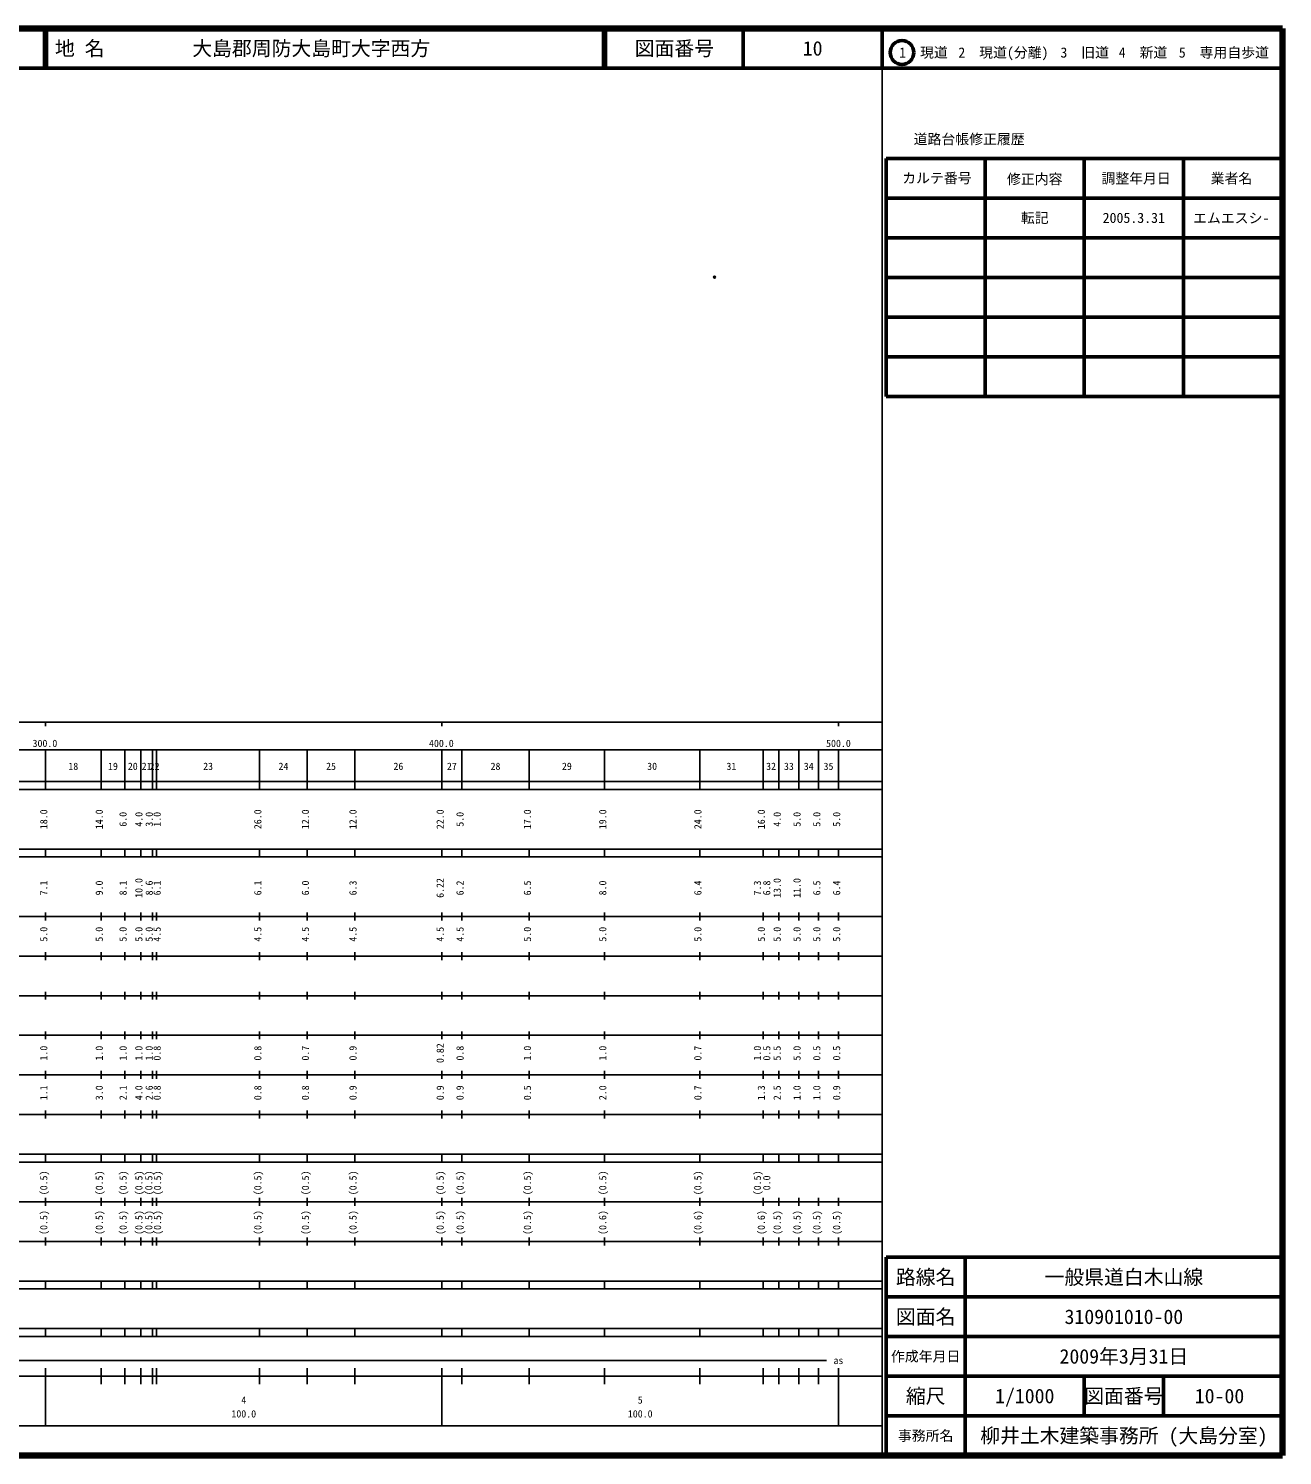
# Model space of a CAD drawing. Units: millimetres on the paper. Extents: x 40 to 680, y 20 to 380.
# Drawn here: x 363.7 to 680, y 20 to 380 of the extents above; entities that cross this region are included whole.
import ezdxf
from ezdxf.enums import TextEntityAlignment as Align

# ---------------------------------------------------------------- set-up
doc = ezdxf.new("R2010")
doc.units = ezdxf.units.MM
doc.header["$PDMODE"] = 32
doc.header["$PDSIZE"] = 0.5
doc.layers.add('M-OTRS', color=6, linetype='Continuous')
doc.layers.add('M-TTL-TXT', color=7, linetype='Continuous')
for name, color, linetype, lineweight in [('M-TTL', 2, 'Continuous', 140), ('M-TTL-BAND', 7, 'Continuous', 25), ('M-TTL-FRAM', 2, 'Continuous', 50), ('M-TTL-LINE', 7, 'Continuous', 50)]:
    doc.layers.add(name, color=color, linetype=linetype, lineweight=lineweight)
doc.styles.add('ＭＳ ゴシック', font='')
doc.styles.get('ＭＳ ゴシック').set_extended_font_data('MS Gothic')

msp = doc.modelspace()

# ---------------------------------------------------------------- linework, layer by layer
at = {"layer": 'M-OTRS'}
msp.add_point((536.765, 317.283), dxfattribs=at)
at = {"layer": 'M-TTL'}
for p, q in [((680, 380), (40, 380)), ((680, 20), (680, 380)), ((40, 20), (680, 20))]:
    msp.add_line(p, q, dxfattribs=at)
at = {"layer": 'M-TTL-BAND'}
for p, q in [((579, 20), (579, 370)), ((40, 205), (579, 205)), ((368, 205), (368, 204)), ((468, 205), (468, 204)), ((568, 205), (568, 204)), ((68, 198), (579, 198)), ((368, 188), (368, 198)), ((382, 188), (382, 198)), ((388, 188), (388, 198)), ((392, 188), (392, 198)), ((395, 188), (395, 198)), ((396, 188), (396, 198)), ((422, 188), (422, 198)), ((434, 188), (434, 198)), ((446, 188), (446, 198)), ((468, 188), (468, 198)), ((473, 188), (473, 198)), ((490, 188), (490, 198)), ((509, 188), (509, 198)), ((533, 188), (533, 198)), ((549, 188), (549, 198)), ((553, 188), (553, 198)), ((558, 188), (558, 198)), ((563, 188), (563, 198)), ((568, 188), (568, 198)), ((40, 190), (579, 190)), ((40, 188), (579, 188)), ((40, 173), (579, 173)), ((368, 171), (368, 173)), ((382, 171), (382, 173)), ((388, 171), (388, 173)), ((392, 171), (392, 173)), ((395, 171), (395, 173)), ((396, 171), (396, 173)), ((422, 171), (422, 173)), ((434, 171), (434, 173)), ((446, 171), (446, 173)), ((468, 171), (468, 173)), ((473, 171), (473, 173)), ((490, 171), (490, 173)), ((509, 171), (509, 173)), ((533, 171), (533, 173)), ((549, 171), (549, 173)), ((553, 171), (553, 173)), ((558, 171), (558, 173)), ((563, 171), (563, 173)), ((568, 171), (568, 173)), ((40, 171), (579, 171)), ((40, 156), (579, 156)), ((368, 155), (368, 157)), ((382, 155), (382, 157)), ((388, 155), (388, 157)), ((392, 155), (392, 157)), ((395, 155), (395, 157)), ((396, 155), (396, 157)), ((422, 155), (422, 157)), ((434, 155), (434, 157)), ((446, 155), (446, 157)), ((468, 155), (468, 157)), ((473, 155), (473, 157)), ((490, 155), (490, 157)), ((509, 155), (509, 157)), ((533, 155), (533, 157)), ((549, 155), (549, 157)), ((553, 155), (553, 157)), ((558, 155), (558, 157)), ((563, 155), (563, 157)), ((568, 155), (568, 157)), ((46, 146), (579, 146)), ((368, 145), (368, 147)), ((382, 145), (382, 147)), ((388, 145), (388, 147)), ((392, 145), (392, 147)), ((395, 145), (395, 147)), ((396, 145), (396, 147)), ((422, 145), (422, 147)), ((434, 145), (434, 147)), ((446, 145), (446, 147)), ((468, 145), (468, 147)), ((473, 145), (473, 147)), ((490, 145), (490, 147)), ((509, 145), (509, 147)), ((533, 145), (533, 147)), ((549, 145), (549, 147)), ((553, 145), (553, 147)), ((558, 145), (558, 147)), ((563, 145), (563, 147)), ((568, 145), (568, 147)), ((368, 135), (368, 137)), ((382, 135), (382, 137)), ((388, 135), (388, 137)), ((392, 135), (392, 137)), ((395, 135), (395, 137)), ((396, 135), (396, 137)), ((422, 135), (422, 137)), ((434, 135), (434, 137)), ((446, 135), (446, 137)), ((468, 135), (468, 137)), ((473, 135), (473, 137)), ((490, 135), (490, 137)), ((509, 135), (509, 137)), ((533, 135), (533, 137)), ((549, 135), (549, 137)), ((553, 135), (553, 137)), ((558, 135), (558, 137)), ((563, 135), (563, 137)), ((568, 135), (568, 137)), ((52, 136), (579, 136)), ((46, 126), (579, 126)), ((368, 125), (368, 127)), ((382, 125), (382, 127)), ((388, 125), (388, 127)), ((392, 125), (392, 127)), ((395, 125), (395, 127)), ((396, 125), (396, 127)), ((422, 125), (422, 127)), ((434, 125), (434, 127)), ((446, 125), (446, 127)), ((468, 125), (468, 127)), ((473, 125), (473, 127)), ((490, 125), (490, 127)), ((509, 125), (509, 127)), ((533, 125), (533, 127)), ((549, 125), (549, 127)), ((553, 125), (553, 127)), ((558, 125), (558, 127)), ((563, 125), (563, 127)), ((568, 125), (568, 127)), ((52, 116), (579, 116)), ((368, 115), (368, 117)), ((382, 115), (382, 117)), ((388, 115), (388, 117)), ((392, 115), (392, 117)), ((395, 115), (395, 117)), ((396, 115), (396, 117)), ((422, 115), (422, 117)), ((434, 115), (434, 117)), ((446, 115), (446, 117)), ((468, 115), (468, 117)), ((473, 115), (473, 117)), ((490, 115), (490, 117)), ((509, 115), (509, 117)), ((533, 115), (533, 117)), ((549, 115), (549, 117)), ((553, 115), (553, 117)), ((558, 115), (558, 117)), ((563, 115), (563, 117)), ((568, 115), (568, 117)), ((46, 106), (579, 106)), ((368, 105), (368, 107)), ((382, 105), (382, 107)), ((388, 105), (388, 107)), ((392, 105), (392, 107)), ((395, 105), (395, 107)), ((396, 105), (396, 107)), ((422, 105), (422, 107)), ((434, 105), (434, 107)), ((446, 105), (446, 107)), ((468, 105), (468, 107)), ((473, 105), (473, 107)), ((490, 105), (490, 107)), ((509, 105), (509, 107)), ((533, 105), (533, 107)), ((549, 105), (549, 107)), ((553, 105), (553, 107)), ((558, 105), (558, 107)), ((563, 105), (563, 107)), ((568, 105), (568, 107)), ((40, 96), (579, 96)), ((40, 94), (579, 94)), ((368, 94), (368, 96)), ((382, 94), (382, 96)), ((388, 94), (388, 96)), ((392, 94), (392, 96)), ((395, 94), (395, 96)), ((396, 94), (396, 96)), ((422, 94), (422, 96)), ((434, 94), (434, 96)), ((446, 94), (446, 96)), ((468, 94), (468, 96)), ((473, 94), (473, 96)), ((490, 94), (490, 96)), ((509, 94), (509, 96)), ((533, 94), (533, 96)), ((549, 94), (549, 96)), ((553, 94), (553, 96)), ((558, 94), (558, 96)), ((563, 94), (563, 96)), ((568, 94), (568, 96)), ((49, 84), (579, 84)), ((368, 83), (368, 85)), ((382, 83), (382, 85)), ((388, 83), (388, 85)), ((392, 83), (392, 85)), ((395, 83), (395, 85)), ((396, 83), (396, 85)), ((422, 83), (422, 85)), ((434, 83), (434, 85)), ((446, 83), (446, 85)), ((468, 83), (468, 85)), ((473, 83), (473, 85)), ((490, 83), (490, 85)), ((509, 83), (509, 85)), ((533, 83), (533, 85)), ((549, 83), (549, 85)), ((553, 83), (553, 85)), ((558, 83), (558, 85)), ((563, 83), (563, 85)), ((568, 83), (568, 85)), ((40, 74), (579, 74)), ((368, 73), (368, 75)), ((382, 73), (382, 75)), ((388, 73), (388, 75)), ((392, 73), (392, 75)), ((395, 73), (395, 75)), ((396, 73), (396, 75)), ((422, 73), (422, 75)), ((434, 73), (434, 75)), ((446, 73), (446, 75)), ((468, 73), (468, 75)), ((473, 73), (473, 75)), ((490, 73), (490, 75)), ((509, 73), (509, 75)), ((533, 73), (533, 75)), ((549, 73), (549, 75)), ((553, 73), (553, 75)), ((558, 73), (558, 75)), ((563, 73), (563, 75)), ((568, 73), (568, 75)), ((40, 64), (579, 64)), ((40, 62), (579, 62)), ((368, 62), (368, 64)), ((382, 62), (382, 64)), ((388, 62), (388, 64)), ((392, 62), (392, 64)), ((395, 62), (395, 64)), ((396, 62), (396, 64)), ((422, 62), (422, 64)), ((434, 62), (434, 64)), ((446, 62), (446, 64)), ((468, 62), (468, 64)), ((473, 62), (473, 64)), ((490, 62), (490, 64)), ((509, 62), (509, 64)), ((533, 62), (533, 64)), ((549, 62), (549, 64)), ((553, 62), (553, 64)), ((558, 62), (558, 64)), ((563, 62), (563, 64)), ((568, 62), (568, 64)), ((40, 52), (579, 52)), ((368, 50), (368, 52)), ((382, 50), (382, 52)), ((388, 50), (388, 52)), ((392, 50), (392, 52)), ((395, 50), (395, 52)), ((396, 50), (396, 52)), ((422, 50), (422, 52)), ((434, 50), (434, 52)), ((446, 50), (446, 52)), ((468, 50), (468, 52)), ((473, 50), (473, 52)), ((490, 50), (490, 52)), ((509, 50), (509, 52)), ((533, 50), (533, 52)), ((549, 50), (549, 52)), ((553, 50), (553, 52)), ((558, 50), (558, 52)), ((563, 50), (563, 52)), ((568, 50), (568, 52)), ((40, 50), (579, 50)), ((71, 44), (565, 44)), ((40, 40), (579, 40)), ((368, 27.5), (368, 42)), ((382, 38), (382, 42)), ((388, 38), (388, 42)), ((392, 38), (392, 42)), ((395, 38), (395, 42)), ((396, 38), (396, 42)), ((422, 38), (422, 42)), ((434, 38), (434, 42)), ((446, 38), (446, 42)), ((468, 27.5), (468, 42)), ((473, 38), (473, 42)), ((490, 38), (490, 42)), ((509, 38), (509, 42)), ((533, 38), (533, 42)), ((549, 38), (549, 42)), ((553, 38), (553, 42)), ((558, 38), (558, 42)), ((563, 38), (563, 42)), ((568, 27.5), (568, 42)), ((68, 27.5), (579, 27.5))]:
    msp.add_line(p, q, dxfattribs=at)
at = {"layer": 'M-TTL-FRAM'}
for p, q in [((580, 347.197), (580, 287.197)), ((580, 347.197), (680, 347.197)), ((580, 287.197), (680, 287.197)), ((680, 70), (580, 70)), ((580, 70), (580, 20))]:
    msp.add_line(p, q, dxfattribs=at)
at = {"layer": 'M-TTL-LINE'}
for p, q in [((367.75, 380), (367.75, 370)), ((368.25, 380), (368.25, 370)), ((508.747, 380), (508.747, 370)), ((509.247, 380), (509.247, 370)), ((543.997, 380), (543.997, 370)), ((579, 380), (579, 370)), ((40, 370), (680, 370)), ((605, 347.197), (605, 287.197)), ((630, 347.197), (630, 287.197)), ((655, 347.197), (655, 287.197)), ((580, 337.197), (680, 337.197)), ((580, 327.197), (680, 327.197)), ((580, 317.197), (680, 317.197)), ((580, 307.197), (680, 307.197)), ((580, 297.197), (680, 297.197)), ((600, 70), (600, 20)), ((680, 60), (580, 60)), ((680, 50), (580, 50)), ((680, 40), (580, 40)), ((630, 40), (630, 30)), ((650, 40), (650, 30)), ((680, 30), (580, 30))]:
    msp.add_line(p, q, dxfattribs=at)
msp.add_circle((584.031, 373.958), 3, dxfattribs=at)

# ---------------------------------------------------------------- texts
at = {"layer": 'M-TTL-BAND', "style": 'ＭＳ ゴシック'}
for s, p in [('300.0', (367.844, 198.195)), ('400.0', (467.844, 198.195)), ('500.0', (568, 198.195)), ('18', (375, 192.405)), ('19', (385, 192.405)), ('20', (390, 192.405)), ('21', (393.5, 192.405)), ('22', (395.5, 192.405)), ('23', (409, 192.405)), ('24', (428, 192.405)), ('25', (440, 192.405)), ('26', (457, 192.405)), ('27', (470.5, 192.405)), ('28', (481.5, 192.405)), ('29', (499.5, 192.405)), ('30', (521, 192.405)), ('31', (541, 192.405)), ('32', (551, 192.405)), ('33', (555.5, 192.405)), ('34', (560.5, 192.405)), ('35', (565.5, 192.405)), ('as', (568, 42.5)), ('4', (418, 32.523)), ('5', (518, 32.523)), ('100.0', (418, 29.033)), ('100.0', (518, 29.033))]:
    msp.add_text(s, height=1.833, dxfattribs=at).set_placement(p, align=Align.BOTTOM_CENTER)
for s, p in [('18.0', (369, 180.5)), ('14.0', (383, 180.5)), ('6.0', (389, 180.5)), ('4.0', (393, 180.5)), ('3.0', (395.6, 180.5)), ('1.0', (397.6, 180.5)), ('26.0', (423, 180.5)), ('12.0', (435, 180.5)), ('12.0', (447, 180.5)), ('22.0', (469, 180.5)), ('5.0', (474, 180.5)), ('17.0', (491, 180.5)), ('19.0', (510, 180.5)), ('24.0', (534, 180.5)), ('16.0', (550, 180.5)), ('4.0', (554, 180.5)), ('5.0', (559, 180.5)), ('5.0', (564, 180.5)), ('5.0', (569, 180.5)), ('7.1', (369, 163.174)), ('9.0', (383, 163.174)), ('8.1', (389, 163.174)), ('10.0', (393, 163.174)), ('8.6', (395.6, 163.174)), ('6.1', (397.6, 163.174)), ('6.1', (423, 163.174)), ('6.0', (435, 163.174)), ('6.3', (447, 163.174)), ('6.22', (469, 163.174)), ('6.2', (474, 163.174)), ('6.5', (491, 163.174)), ('8.0', (510, 163.174)), ('6.4', (534, 163.174)), ('7.3', (549, 163.174)), ('6.8', (551.37, 163.174)), ('13.0', (554, 163.174)), ('11.0', (559, 163.174)), ('6.5', (564, 163.174)), ('6.4', (569, 163.174)), ('5.0', (369, 151.5)), ('5.0', (383, 151.5)), ('5.0', (389, 151.5)), ('5.0', (393, 151.5)), ('5.0', (395.6, 151.5)), ('4.5', (397.6, 151.5)), ('4.5', (423, 151.5)), ('4.5', (435, 151.5)), ('4.5', (447, 151.5)), ('4.5', (469, 151.5)), ('4.5', (474, 151.5)), ('5.0', (491, 151.5)), ('5.0', (510, 151.5)), ('5.0', (534, 151.5)), ('5.0', (550, 151.5)), ('5.0', (554, 151.5)), ('5.0', (559, 151.5)), ('5.0', (564, 151.5)), ('5.0', (569, 151.5)), ('1.0', (369, 121.5)), ('1.0', (383, 121.5)), ('1.0', (389, 121.5)), ('1.0', (393, 121.5)), ('1.0', (395.6, 121.5)), ('0.8', (397.6, 121.5)), ('0.8', (423, 121.5)), ('0.7', (435, 121.5)), ('0.9', (447, 121.5)), ('0.82', (469, 121.5)), ('0.8', (474, 121.5)), ('1.0', (491, 121.5)), ('1.0', (510, 121.5)), ('0.7', (534, 121.5)), ('1.0', (549, 121.5)), ('0.5', (551.37, 121.5)), ('5.5', (554, 121.5)), ('5.0', (559, 121.5)), ('0.5', (564, 121.5)), ('0.5', (569, 121.5)), ('1.1', (369, 111.5)), ('3.0', (383, 111.5)), ('2.1', (389, 111.5)), ('4.0', (393, 111.5)), ('2.6', (395.6, 111.5)), ('0.8', (397.6, 111.5)), ('0.8', (423, 111.5)), ('0.8', (435, 111.5)), ('0.9', (447, 111.5)), ('0.9', (469, 111.5)), ('0.9', (474, 111.5)), ('0.5', (491, 111.5)), ('2.0', (510, 111.5)), ('0.7', (534, 111.5)), ('1.3', (550, 111.5)), ('2.5', (554, 111.5)), ('1.0', (559, 111.5)), ('1.0', (564, 111.5)), ('0.9', (569, 111.5)), ('(0.5)', (369, 88.764)), ('(0.5)', (383, 88.764)), ('(0.5)', (389, 88.764)), ('(0.5)', (393, 88.764)), ('(0.5)', (395.5, 88.764)), ('(0.5)', (397.7, 88.764)), ('(0.5)', (423, 88.764)), ('(0.5)', (435, 88.764)), ('(0.5)', (447, 88.764)), ('(0.5)', (469, 88.764)), ('(0.5)', (474, 88.764)), ('(0.5)', (491, 88.764)), ('(0.5)', (510, 88.764)), ('(0.5)', (534, 88.764)), ('(0.5)', (549, 88.764)), ('0.0', (551.37, 88.764)), ('(0.5)', (369, 78.764)), ('(0.5)', (383, 78.764)), ('(0.5)', (389, 78.764)), ('(0.5)', (393, 78.764)), ('(0.5)', (395.5, 78.764)), ('(0.5)', (397.7, 78.764)), ('(0.5)', (423, 78.764)), ('(0.5)', (435, 78.764)), ('(0.5)', (447, 78.764)), ('(0.5)', (469, 78.764)), ('(0.5)', (474, 78.764)), ('(0.5)', (491, 78.764)), ('(0.6)', (510, 78.764)), ('(0.6)', (534, 78.764)), ('(0.6)', (550, 78.764)), ('(0.5)', (554, 78.764)), ('(0.5)', (559, 78.764)), ('(0.5)', (564, 78.764)), ('(0.5)', (569, 78.764))]:
    msp.add_text(s, height=1.833, rotation=90, dxfattribs=at).set_placement(p, align=Align.BOTTOM_CENTER)
at = {"layer": 'M-TTL-TXT', "style": 'ＭＳ ゴシック'}
for s, p in [('地 名', (370.38, 375)), ('大島郡周防大島町大字西方', (405.024, 375))]:
    msp.add_text(s, height=3.666, dxfattribs=at).set_placement(p, align=Align.MIDDLE_LEFT)
for s, height, p in [('図面番号', 3.666, (526.622, 375)), ('10', 3.666, (561.497, 375)), ('1\u3000現道', 2.566, (589.448, 373.958)), ('2\u3000現道(分離)', 2.566, (609.619, 373.958)), ('3\u3000旧道', 2.566, (630.121, 373.958)), ('4\u3000新道', 2.566, (644.824, 373.958)), ('5\u3000専用自歩道', 2.566, (665.228, 373.958)), ('道路台帳修正履歴', 2.566, (600.968, 352.113)), ('カルテ番号', 2.566, (592.839, 342.277)), ('修正内容', 2.566, (617.509, 342.023)), ('調整年月日', 2.566, (643.089, 342.197)), ('業者名', 2.566, (667.134, 342.197)), ('転記', 2.566, (617.5, 332.245)), ('2005.3.31', 2.566, (642.5, 332.245)), ('エムエスシ-', 2.566, (667.077, 332.189)), ('路線名', 3.666, (590, 65)), ('路線名', 3.666, (590, 65)), ('一般県道白木山線', 3.666, (640, 65)), ('図面名', 3.666, (590, 55)), ('図面名', 3.666, (590, 55)), ('310901010-00', 3.666, (640, 55)), ('2009年3月31日', 3.666, (640, 45)), ('作成年月日', 2.566, (590, 45)), ('作成年月日', 2.566, (590, 45)), ('縮尺', 3.666, (590, 35)), ('縮尺', 3.666, (590, 35)), ('1/1000', 3.666, (615, 35)), ('図面番号', 3.666, (640, 35)), ('図面番号', 3.666, (640, 35)), ('10-00', 3.666, (664.125, 35)), ('事務所名', 2.566, (590, 25)), ('事務所名', 2.566, (590, 25)), ('柳井土木建築事務所 (大島分室)', 3.666, (640, 25))]:
    msp.add_text(s, height=height, dxfattribs=at).set_placement(p, align=Align.MIDDLE_CENTER)

doc.saveas('drawing.dxf')
